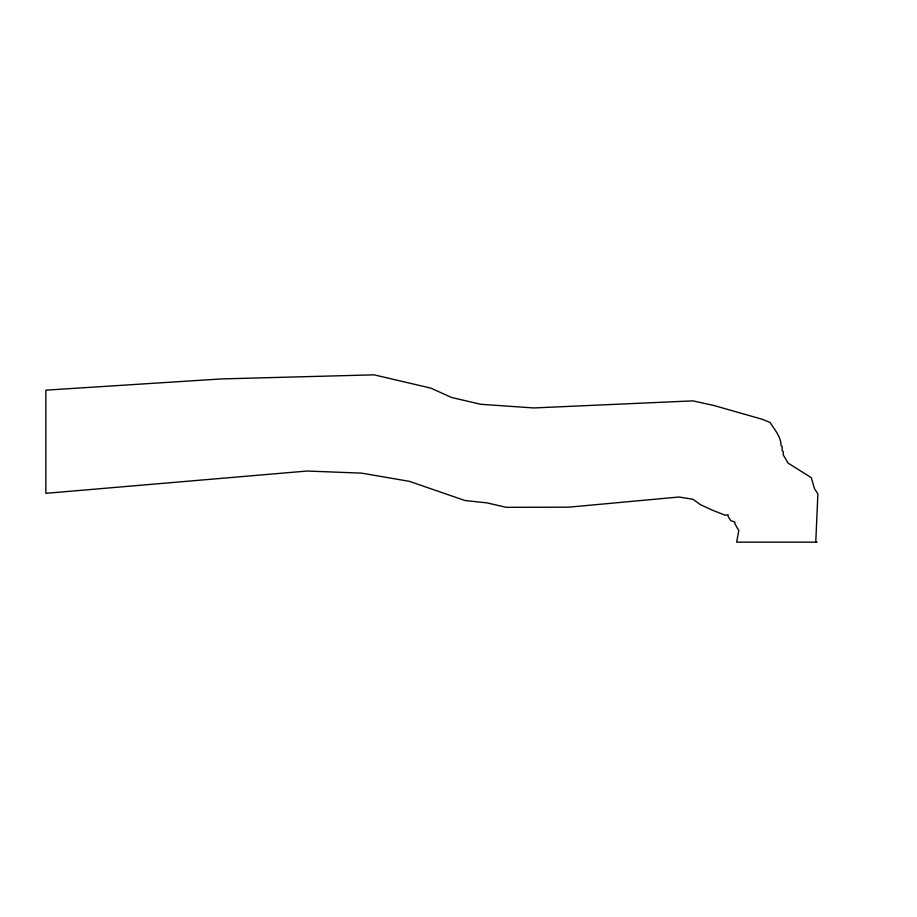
<?xml version="1.0" encoding="UTF-8"?>
<svg xmlns="http://www.w3.org/2000/svg" width="917" height="917" viewBox="0 0 917 917"><rect width="100%" height="100%" fill="white"/><g stroke="black" fill="none" stroke-linecap="round" stroke-linejoin="round"><path stroke-width="1.38" d="M815.763 542.165L817.884 493.85L814.468 488.658L811.304 477.7L788.001 463.039L783.187 454.74L783.324 451.794L782.075 450.442L782.247 446.751L781.009 445.387C781.135 436.79 774.384 429.488 770.108 422.496L762.13 419.241L714.102 405.555L692.92 400.867L533.774 407.95L480.737 404.294L451.565 397.474L430.807 388.12L374.067 374.835L221.341 378.927L45.85 390.161L45.85 493.335L307.161 471.029L361.619 473.138L409.463 481.368L465.034 500.533L487.11 502.906L506.241 507.319L568.678 507.181L678.97 497.014L692.954 499.249L700.382 504.625L712.188 510.093L725.198 515.216L728.121 514.781L728.041 516.328L730.734 520.547L734.953 522.186L734.884 523.733L738.815 530.725L736.626 542.165L817.036 542.165"/></g></svg>
